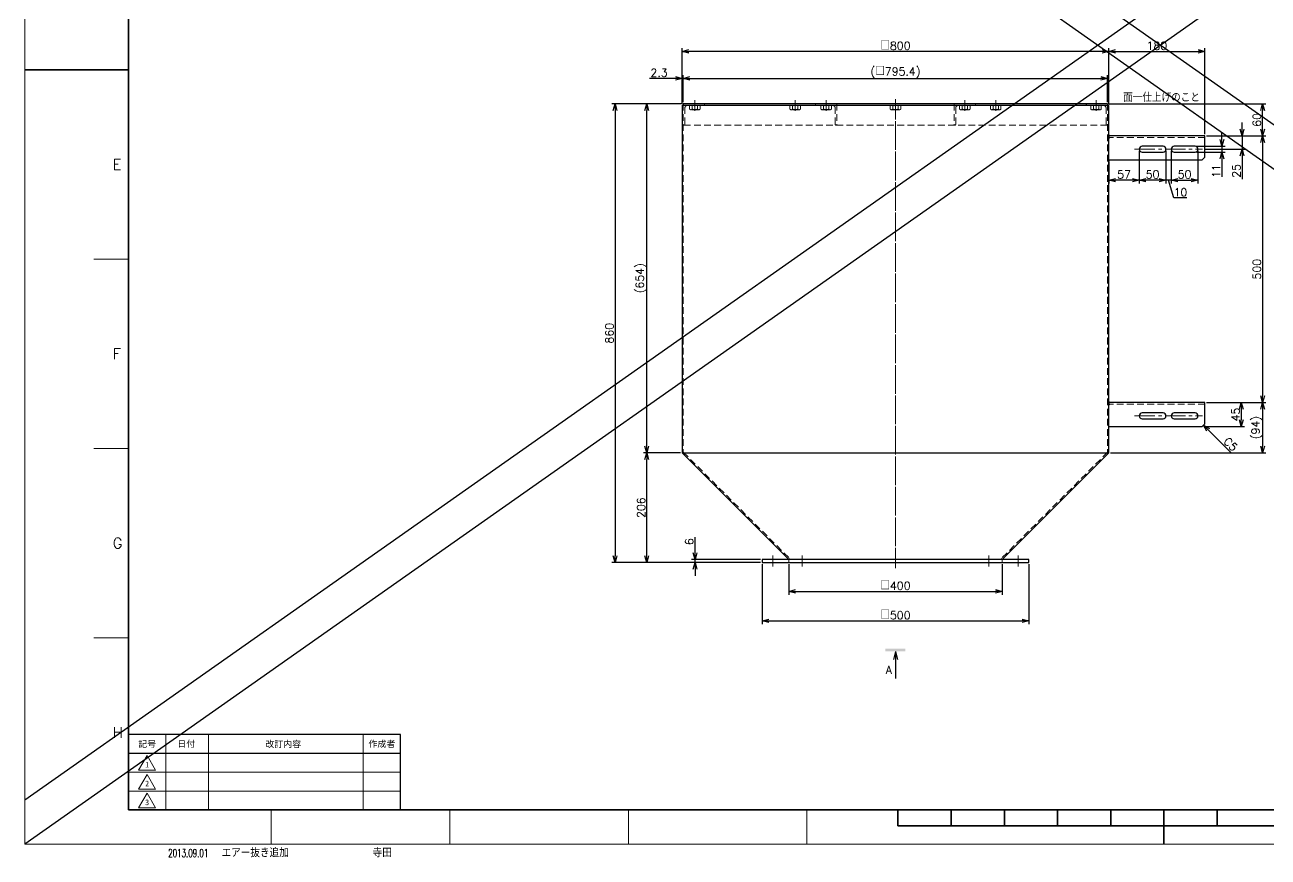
# Model space of a CAD drawing. Header units: millimetres. Extents: x 0 to 13385, y -24 to 3112.
# Drawn here: x 0 to 2331, y -24 to 1536 of the extents above; entities that cross this region are included whole.
import ezdxf
from ezdxf import colors
from ezdxf.entities.mleader import LeaderData, LeaderLine
from ezdxf.enums import TextEntityAlignment as Align
from ezdxf.math import Vec2, Vec3

# ---------------------------------------------------------------- set-up
doc = ezdxf.new("R2010")
doc.units = ezdxf.units.MM
doc.header["$LTSCALE"] = 2
doc.header["$PDMODE"] = 99
doc.header["$PDSIZE"] = 1
doc.linetypes.add('CENTER2', pattern=[28.575, 19.05, -3.175, 3.175, -3.175])
doc.linetypes.add('HIDDEN', pattern=[9.525, 6.35, -3.175])
for name, color, linetype, lineweight in [('04_HIDDEN', 2, 'HIDDEN', 13), ('05_CENTER', 4, 'CENTER2', 13), ('07_TEXT', 3, 'Continuous', 13), ('08_DIM', 3, 'Continuous', 13), ('90_FRAME', 5, 'Continuous', 35)]:
    doc.layers.add(name, color=color, linetype=linetype, lineweight=lineweight)
doc.layers.add('10_DRAFT', color=8, linetype='Continuous', lineweight=0, plot=False)
doc.layers.add('91_BLANK', color=5, linetype='Continuous', lineweight=0, plot=False)
doc.styles.add('KANJI0', font='txt.shx', dxfattribs={"width": 0.9, "height": 30, "bigfont": 'bigfont'})
doc.styles.add('KSS_TXT', font='txt.shx', dxfattribs={"bigfont": 'extfont2.shx'})
doc.styles.add('KSS_TXT_L', font='txt.shx', dxfattribs={"height": 15, "bigfont": 'extfont2.shx'})
doc.styles.add('MS_G', font='MS Gothic.ttf')
doc.styles.get("Standard").update_dxf_attribs({"font": 'txt.shx', "bigfont": 'extfont2.shx'})
doc.styles.add('表題用', font='MS PGothic.ttf')
doc.dimstyles.new('KSS_DIM', dxfattribs={"dimscale": 5, "dimtxt": 3, "dimasz": 2.5, "dimexe": 1.25, "dimexo": 0.625, "dimtad": 1, "dimdsep": 46, "dimtxsty": 'KSS_TXT', "dimblk": 'OPEN30', "dimcen": 0, "dimazin": 2, "dimtfac": 0.75, "dimtmove": 0, "dimatfit": 3, "dimldrblk": 'OPEN30', "dimfxl": 1.25, "dimtolj": 1, "dimarcsym": 0})

# ---------------------------------------------------------------- blocks, each defined once
blk = doc.blocks.new('AM_BALLOON1')
at = {"transparency": 16777216}
blk.add_circle((0, 0), 5, dxfattribs=at)
blk.add_attdef('B_NUMBER', text='', height=3, dxfattribs=at).set_placement((0, 0), align=Align.MIDDLE_CENTER)
blk = doc.blocks.new('_OPEN')
at = {"color": 0, "linetype": 'ByBlock'}
for p, q in [((-1, 0.17), (0, 0)), ((0, 0), (-1, -0.17)), ((0, 0), (-1, 0))]:
    blk.add_line(p, q, dxfattribs=at)
blk = doc.blocks.new('_Open30')
at = {"color": 0, "linetype": 'ByBlock', "lineweight": -2}
for p, q in [((-1, 0.27), (0, 0)), ((0, 0), (-1, -0.27)), ((0, 0), (-1, 0))]:
    blk.add_line(p, q, dxfattribs=at)
blk = doc.blocks.new('*D153')
at = {"layer": '08_DIM', "color": 0, "lineweight": -2, "transparency": 16777216}
for p, q in [((1431.9, 525.2), (1431.9, 467.9)), ((1831.9, 525.2), (1831.9, 467.9)), ((1444.4, 474.2), (1819.4, 474.2))]:
    blk.add_line(p, q, dxfattribs=at)
at = {"layer": 'Defpoints', "color": 0, "transparency": 16777216}
for p in [(1431.9, 528.3), (1831.9, 528.3), (1831.9, 474.2)]:
    blk.add_point(p, dxfattribs=at)
at = {"layer": '08_DIM', "color": 0, "lineweight": -2, "transparency": 16777216, "xscale": 12.5, "yscale": 12.5, "zscale": 12.5, "rotation": 180}
blk.add_blockref('_Open30', (1431.9, 474.2), dxfattribs=at)
at = {"layer": '08_DIM', "color": 0, "lineweight": -2, "transparency": 16777216, "xscale": 12.5, "yscale": 12.5, "zscale": 12.5}
blk.add_blockref('_Open30', (1831.9, 474.2), dxfattribs=at)
at = {"layer": '08_DIM', "color": 0, "transparency": 16777216, "insert": (1631.9, 484.8), "char_height": 15, "attachment_point": 5, "style": 'KSS_TXT'}
blk.add_mtext('\\A1;□400', dxfattribs=at)
blk = doc.blocks.new('*D154')
at = {"layer": '08_DIM', "color": 0, "lineweight": -2, "transparency": 16777216}
for p, q in [((1381.9, 525.2), (1381.9, 412.8)), ((1881.9, 525.2), (1881.9, 412.8)), ((1394.4, 419), (1869.4, 419))]:
    blk.add_line(p, q, dxfattribs=at)
at = {"layer": 'Defpoints', "color": 0, "transparency": 16777216}
for p in [(1381.9, 528.3), (1881.9, 528.3), (1881.9, 419)]:
    blk.add_point(p, dxfattribs=at)
at = {"layer": '08_DIM', "color": 0, "lineweight": -2, "transparency": 16777216, "xscale": 12.5, "yscale": 12.5, "zscale": 12.5, "rotation": 180}
blk.add_blockref('_Open30', (1381.9, 419), dxfattribs=at)
at = {"layer": '08_DIM', "color": 0, "lineweight": -2, "transparency": 16777216, "xscale": 12.5, "yscale": 12.5, "zscale": 12.5}
blk.add_blockref('_Open30', (1881.9, 419), dxfattribs=at)
at = {"layer": '08_DIM', "color": 0, "transparency": 16777216, "insert": (1631.9, 429.6), "char_height": 15, "attachment_point": 5, "style": 'KSS_TXT'}
blk.add_mtext('\\A1;□500', dxfattribs=at)
blk = doc.blocks.new('*D155')
at = {"layer": '08_DIM', "color": 0, "lineweight": -2, "transparency": 16777216}
for p, q in [((1256.2, 546.8), (1256.2, 575.6)), ((1378.8, 534.3), (1249.9, 534.3)), ((1378.8, 528.3), (1249.9, 528.3)), ((1256.2, 528.3), (1256.2, 534.3)), ((1256.2, 515.8), (1256.2, 503.3))]:
    blk.add_line(p, q, dxfattribs=at)
at = {"layer": 'Defpoints', "color": 0, "transparency": 16777216}
for p in [(1256.2, 534.3), (1381.9, 534.3), (1381.9, 528.3)]:
    blk.add_point(p, dxfattribs=at)
at = {"layer": '08_DIM', "color": 0, "lineweight": -2, "transparency": 16777216, "xscale": 12.5, "yscale": 12.5, "zscale": 12.5}
for p, rotation in [((1256.2, 534.3), 270), ((1256.2, 528.3), 90)]:
    blk.add_blockref('_Open30', p, dxfattribs=dict(at, rotation=rotation))
at = {"layer": '08_DIM', "color": 0, "transparency": 16777216, "insert": (1245.5, 567.4), "char_height": 15, "attachment_point": 5, "rotation": 90, "style": 'KSS_TXT'}
blk.add_mtext('\\A1;6', dxfattribs=at)
blk = doc.blocks.new('*D156')
at = {"layer": '08_DIM', "color": 0, "lineweight": -2, "transparency": 16777216}
for p, q in [((1228.8, 734.3), (1159.6, 734.3)), ((1165.8, 540.8), (1165.8, 721.8)), ((1378.8, 528.3), (1159.6, 528.3))]:
    blk.add_line(p, q, dxfattribs=at)
at = {"layer": 'Defpoints', "color": 0, "transparency": 16777216}
for p in [(1165.8, 734.3), (1231.9, 734.3), (1381.9, 528.3)]:
    blk.add_point(p, dxfattribs=at)
at = {"layer": '08_DIM', "color": 0, "lineweight": -2, "transparency": 16777216, "xscale": 12.5, "yscale": 12.5, "zscale": 12.5}
for p, rotation in [((1165.8, 734.3), 90), ((1165.8, 528.3), 270)]:
    blk.add_blockref('_Open30', p, dxfattribs=dict(at, rotation=rotation))
at = {"layer": '08_DIM', "color": 0, "transparency": 16777216, "insert": (1155.2, 631.3), "char_height": 15, "attachment_point": 5, "rotation": 90, "style": 'KSS_TXT'}
blk.add_mtext('\\A1;206', dxfattribs=at)
blk = doc.blocks.new('*D157')
at = {"layer": '08_DIM', "color": 0, "lineweight": -2, "transparency": 16777216}
for p, q in [((1201.1, 1388.3), (1159.6, 1388.3)), ((1165.8, 746.8), (1165.8, 1375.8)), ((1228.8, 734.3), (1159.6, 734.3))]:
    blk.add_line(p, q, dxfattribs=at)
at = {"layer": 'Defpoints', "color": 0, "transparency": 16777216}
for p in [(1165.8, 1388.3), (1204.2, 1388.3), (1231.9, 734.3)]:
    blk.add_point(p, dxfattribs=at)
at = {"layer": '08_DIM', "color": 0, "lineweight": -2, "transparency": 16777216, "xscale": 12.5, "yscale": 12.5, "zscale": 12.5}
for p, rotation in [((1165.8, 1388.3), 90), ((1165.8, 734.3), 270)]:
    blk.add_blockref('_Open30', p, dxfattribs=dict(at, rotation=rotation))
at = {"layer": '08_DIM', "color": 0, "transparency": 16777216, "insert": (1155.2, 1061.3), "char_height": 15, "attachment_point": 5, "rotation": 90, "style": 'KSS_TXT'}
blk.add_mtext('\\A1;(654)', dxfattribs=at)
blk = doc.blocks.new('*D158')
at = {"layer": '08_DIM', "color": 0, "lineweight": -2, "transparency": 16777216}
for p, q in [((1231.1, 1388.3), (1100.1, 1388.3)), ((1106.3, 1375.8), (1106.3, 540.8)), ((1378.8, 528.3), (1100.1, 528.3))]:
    blk.add_line(p, q, dxfattribs=at)
at = {"layer": 'Defpoints', "color": 0, "transparency": 16777216}
for p in [(1234.2, 1388.3), (1106.3, 528.3), (1381.9, 528.3)]:
    blk.add_point(p, dxfattribs=at)
at = {"layer": '08_DIM', "color": 0, "lineweight": -2, "transparency": 16777216, "xscale": 12.5, "yscale": 12.5, "zscale": 12.5}
for p, rotation in [((1106.3, 1388.3), 90), ((1106.3, 528.3), 270)]:
    blk.add_blockref('_Open30', p, dxfattribs=dict(at, rotation=rotation))
at = {"layer": '08_DIM', "color": 0, "transparency": 16777216, "insert": (1095.7, 958.3), "char_height": 15, "attachment_point": 5, "rotation": 90, "style": 'KSS_TXT'}
blk.add_mtext('\\A1;860', dxfattribs=at)
blk = doc.blocks.new('A$C6D2F3CDD_1')
at = {"color": 0}
for p, q in [((0, 0), (0, -40)), ((0, 0), (40, 0)), ((40, -1), (40, 0)), ((3, -38), (3, -7.5)), ((7.5, -3), (38, -3)), ((1, -40), (0, -40))]:
    blk.add_line(p, q, dxfattribs=at)
for centre, radius, start, end in [((7.5, -7.5), 4.5, 90, 180), ((38, -1), 2, 270, 0), ((1, -38), 2, 270, 0)]:
    blk.add_arc(centre, radius, start, end, dxfattribs=at)
blk = doc.blocks.new('M10Nu_1')
at = {"color": 0}
for p, q in [((-9.8, 0), (-9.8, 6.7)), ((-9.8, 0), (9.8, 0)), ((-7.4, 8), (7.4, 8)), ((-4.9, 0), (-4.9, 6.7)), ((4.9, 6.7), (4.9, 0)), ((9.8, 6.7), (9.8, 0))]:
    blk.add_line(p, q, dxfattribs=at)
at = {"color": 0, "linetype": 'CENTER2'}
blk.add_line((0, 8), (0, 0), dxfattribs=at)
at = {"color": 0}
for centre, radius, start, end in [((-7.4, 5.1), 2.94, 33.626, 146.374), ((0, -1.8), 9.8, 60, 120), ((7.4, 5.1), 2.94, 33.626, 146.374)]:
    blk.add_arc(centre, radius, start, end, dxfattribs=at)
at = {"layer": '10_DRAFT', "style": 'KANJI0', "width": 0.82}
blk.add_text('Ｍ１０', height=1.25, dxfattribs=at).set_placement((0.3, 0.1))
blk = doc.blocks.new('*D163')
at = {"layer": '08_DIM', "color": 0, "lineweight": -2, "transparency": 16777216}
for p, q in [((1234.2, 1391.4), (1234.2, 1442.3)), ((1246.7, 1436.1), (2017.1, 1436.1)), ((2029.6, 1391.4), (2029.6, 1442.3))]:
    blk.add_line(p, q, dxfattribs=at)
at = {"layer": 'Defpoints', "color": 0, "transparency": 16777216}
for p in [(2029.6, 1436.1), (1234.2, 1388.3), (2029.6, 1388.3)]:
    blk.add_point(p, dxfattribs=at)
at = {"layer": '08_DIM', "color": 0, "lineweight": -2, "transparency": 16777216, "xscale": 12.5, "yscale": 12.5, "zscale": 12.5, "rotation": 180}
blk.add_blockref('_Open30', (1234.2, 1436.1), dxfattribs=at)
at = {"layer": '08_DIM', "color": 0, "lineweight": -2, "transparency": 16777216, "xscale": 12.5, "yscale": 12.5, "zscale": 12.5}
blk.add_blockref('_Open30', (2029.6, 1436.1), dxfattribs=at)
at = {"layer": '08_DIM', "color": 0, "transparency": 16777216, "insert": (1631.9, 1446.7), "char_height": 15, "attachment_point": 5, "style": 'KSS_TXT'}
blk.add_mtext('\\A1;(□795.4)', dxfattribs=at)
blk = doc.blocks.new('*D164')
at = {"layer": '08_DIM', "color": 0, "lineweight": -2, "transparency": 16777216}
for p, q in [((1219.4, 1436.1), (1170.7, 1436.1)), ((1231.9, 1388.4), (1231.9, 1442.3)), ((1234.2, 1436.1), (1231.9, 1436.1)), ((1234.2, 1391.4), (1234.2, 1442.3)), ((1246.7, 1436.1), (1259.2, 1436.1))]:
    blk.add_line(p, q, dxfattribs=at)
at = {"layer": 'Defpoints', "color": 0, "transparency": 16777216}
for p in [(1231.9, 1436.1), (1231.9, 1385.3), (1234.2, 1388.3)]:
    blk.add_point(p, dxfattribs=at)
at = {"layer": '08_DIM', "color": 0, "lineweight": -2, "transparency": 16777216, "xscale": 12.5, "yscale": 12.5, "zscale": 12.5}
blk.add_blockref('_Open30', (1231.9, 1436.1), dxfattribs=at)
at = {"layer": '08_DIM', "color": 0, "lineweight": -2, "transparency": 16777216, "xscale": 12.5, "yscale": 12.5, "zscale": 12.5, "rotation": 180}
blk.add_blockref('_Open30', (1234.2, 1436.1), dxfattribs=at)
at = {"layer": '08_DIM', "color": 0, "transparency": 16777216, "insert": (1188.8, 1446.7), "char_height": 15, "attachment_point": 5, "style": 'KSS_TXT'}
blk.add_mtext('\\A1;2.3', dxfattribs=at)
blk = doc.blocks.new('*D165')
at = {"layer": '08_DIM', "color": 0, "lineweight": -2, "transparency": 16777216}
for p, q in [((1231.9, 1388.4), (1231.9, 1492.9)), ((2031.9, 1388.4), (2031.9, 1492.9)), ((2019.4, 1486.6), (1244.4, 1486.6))]:
    blk.add_line(p, q, dxfattribs=at)
at = {"layer": 'Defpoints', "color": 0, "transparency": 16777216}
for p in [(1231.9, 1486.6), (1231.9, 1385.3), (2031.9, 1385.3)]:
    blk.add_point(p, dxfattribs=at)
at = {"layer": '08_DIM', "color": 0, "lineweight": -2, "transparency": 16777216, "xscale": 12.5, "yscale": 12.5, "zscale": 12.5, "rotation": 180}
blk.add_blockref('_Open30', (1231.9, 1486.6), dxfattribs=at)
at = {"layer": '08_DIM', "color": 0, "lineweight": -2, "transparency": 16777216, "xscale": 12.5, "yscale": 12.5, "zscale": 12.5}
blk.add_blockref('_Open30', (2031.9, 1486.6), dxfattribs=at)
at = {"layer": '08_DIM', "color": 0, "transparency": 16777216, "insert": (1631.9, 1497.2), "char_height": 15, "attachment_point": 5, "style": 'KSS_TXT'}
blk.add_mtext('\\A1;□800', dxfattribs=at)
blk = doc.blocks.new('*D166')
at = {"layer": '08_DIM', "color": 0, "lineweight": -2, "transparency": 16777216}
for p, q in [((2031.9, 1388.4), (2031.9, 1492.9)), ((2211.9, 1331.4), (2211.9, 1492.9)), ((2044.4, 1486.6), (2199.4, 1486.6))]:
    blk.add_line(p, q, dxfattribs=at)
at = {"layer": 'Defpoints', "color": 0, "transparency": 16777216}
for p in [(2211.9, 1486.6), (2031.9, 1385.3), (2211.9, 1328.3)]:
    blk.add_point(p, dxfattribs=at)
at = {"layer": '08_DIM', "color": 0, "lineweight": -2, "transparency": 16777216, "xscale": 12.5, "yscale": 12.5, "zscale": 12.5, "rotation": 180}
blk.add_blockref('_Open30', (2031.9, 1486.6), dxfattribs=at)
at = {"layer": '08_DIM', "color": 0, "lineweight": -2, "transparency": 16777216, "xscale": 12.5, "yscale": 12.5, "zscale": 12.5}
blk.add_blockref('_Open30', (2211.9, 1486.6), dxfattribs=at)
at = {"layer": '08_DIM', "color": 0, "transparency": 16777216, "insert": (2121.9, 1497.2), "char_height": 15, "attachment_point": 5, "style": 'KSS_TXT'}
blk.add_mtext('\\A1;180', dxfattribs=at)
blk = doc.blocks.new('*D167')
at = {"layer": '08_DIM', "color": 0, "lineweight": -2, "transparency": 16777216}
for p, q in [((2281.6, 1340.8), (2281.6, 1353.3)), ((2215.1, 1328.3), (2287.9, 1328.3)), ((2281.6, 1328.3), (2281.6, 1303.3)), ((2210.7, 1303.3), (2287.9, 1303.3)), ((2281.6, 1290.8), (2281.6, 1247.1))]:
    blk.add_line(p, q, dxfattribs=at)
at = {"layer": 'Defpoints', "color": 0, "transparency": 16777216}
for p in [(2211.9, 1328.3), (2207.6, 1303.3), (2281.6, 1303.3)]:
    blk.add_point(p, dxfattribs=at)
at = {"layer": '08_DIM', "color": 0, "lineweight": -2, "transparency": 16777216, "xscale": 12.5, "yscale": 12.5, "zscale": 12.5}
for p, rotation in [((2281.6, 1328.3), 270), ((2281.6, 1303.3), 90)]:
    blk.add_blockref('_Open30', p, dxfattribs=dict(at, rotation=rotation))
at = {"layer": '08_DIM', "color": 0, "transparency": 16777216, "insert": (2271, 1262.7), "char_height": 15, "attachment_point": 5, "rotation": 90, "style": 'KSS_TXT'}
blk.add_mtext('\\A1;25', dxfattribs=at)
blk = doc.blocks.new('*D168')
at = {"layer": '08_DIM', "color": 0, "lineweight": -2, "transparency": 16777216}
for p, q in [((2244, 1321.3), (2244, 1333.8)), ((2196.6, 1308.8), (2250.2, 1308.8)), ((2244, 1308.8), (2244, 1297.8)), ((2196.6, 1297.8), (2250.2, 1297.8)), ((2244, 1285.3), (2244, 1251.6))]:
    blk.add_line(p, q, dxfattribs=at)
at = {"layer": 'Defpoints', "color": 0, "transparency": 16777216}
for p in [(2193.4, 1308.8), (2193.4, 1297.8), (2244, 1297.8)]:
    blk.add_point(p, dxfattribs=at)
at = {"layer": '08_DIM', "color": 0, "lineweight": -2, "transparency": 16777216, "xscale": 12.5, "yscale": 12.5, "zscale": 12.5}
for p, rotation in [((2244, 1308.8), 270), ((2244, 1297.8), 90)]:
    blk.add_blockref('_Open30', p, dxfattribs=dict(at, rotation=rotation))
at = {"layer": '08_DIM', "color": 0, "transparency": 16777216, "insert": (2233.4, 1262.2), "char_height": 15, "attachment_point": 5, "rotation": 90, "style": 'KSS_TXT'}
blk.add_mtext('\\A1;11', dxfattribs=at)
blk = doc.blocks.new('seca05')
for q in [(-0.8, -3.5), (0.8, -3.5), (0, -10.64)]:
    blk.add_line((0, -0.5), q)
blk.add_solid([(-3.76, 0.5), (3.76, 0.5), (-3.76, -0.5), (3.76, -0.5)])
blk.add_attdef('A', text='', height=3).set_placement((-2.5, -7.37), align=Align.MIDDLE)
blk = doc.blocks.new('*D170')
at = {"layer": '08_DIM', "color": 0, "lineweight": -2, "transparency": 16777216}
for p, q in [((2032.8, 1388.3), (2326.4, 1388.3)), ((2320.1, 1340.8), (2320.1, 1375.8)), ((2215.1, 1328.3), (2326.4, 1328.3))]:
    blk.add_line(p, q, dxfattribs=at)
at = {"layer": 'Defpoints', "color": 0, "transparency": 16777216}
for p in [(2029.6, 1388.3), (2320.1, 1388.3), (2211.9, 1328.3)]:
    blk.add_point(p, dxfattribs=at)
at = {"layer": '08_DIM', "color": 0, "lineweight": -2, "transparency": 16777216, "xscale": 12.5, "yscale": 12.5, "zscale": 12.5}
for p, rotation in [((2320.1, 1388.3), 90), ((2320.1, 1328.3), 270)]:
    blk.add_blockref('_Open30', p, dxfattribs=dict(at, rotation=rotation))
at = {"layer": '08_DIM', "color": 0, "transparency": 16777216, "insert": (2309.5, 1358.3), "char_height": 15, "attachment_point": 5, "rotation": 90, "style": 'KSS_TXT'}
blk.add_mtext('\\A1;60', dxfattribs=at)
blk = doc.blocks.new('*D171')
at = {"layer": '08_DIM', "color": 0, "lineweight": -2, "transparency": 16777216}
for p, q in [((2215.1, 1328.3), (2326.4, 1328.3)), ((2320.1, 1315.8), (2320.1, 840.8)), ((2215.1, 828.3), (2326.4, 828.3))]:
    blk.add_line(p, q, dxfattribs=at)
at = {"layer": 'Defpoints', "color": 0, "transparency": 16777216}
for p in [(2211.9, 1328.3), (2211.9, 828.3), (2320.1, 828.3)]:
    blk.add_point(p, dxfattribs=at)
at = {"layer": '08_DIM', "color": 0, "lineweight": -2, "transparency": 16777216, "xscale": 12.5, "yscale": 12.5, "zscale": 12.5}
for p, rotation in [((2320.1, 1328.3), 90), ((2320.1, 828.3), 270)]:
    blk.add_blockref('_Open30', p, dxfattribs=dict(at, rotation=rotation))
at = {"layer": '08_DIM', "color": 0, "transparency": 16777216, "insert": (2309.5, 1078.3), "char_height": 15, "attachment_point": 5, "rotation": 90, "style": 'KSS_TXT'}
blk.add_mtext('\\A1;500', dxfattribs=at)
blk = doc.blocks.new('*D172')
at = {"layer": '08_DIM', "color": 0, "lineweight": -2, "transparency": 16777216}
for p, q in [((2215.1, 828.3), (2286.5, 828.3)), ((2280.2, 815.8), (2280.2, 795.8)), ((2210.1, 783.3), (2286.5, 783.3))]:
    blk.add_line(p, q, dxfattribs=at)
at = {"layer": 'Defpoints', "color": 0, "transparency": 16777216}
for p in [(2211.9, 828.3), (2206.9, 783.3), (2280.2, 783.3)]:
    blk.add_point(p, dxfattribs=at)
at = {"layer": '08_DIM', "color": 0, "lineweight": -2, "transparency": 16777216, "xscale": 12.5, "yscale": 12.5, "zscale": 12.5}
for p, rotation in [((2280.2, 828.3), 90), ((2280.2, 783.3), 270)]:
    blk.add_blockref('_Open30', p, dxfattribs=dict(at, rotation=rotation))
at = {"layer": '08_DIM', "color": 0, "transparency": 16777216, "insert": (2269.6, 805.8), "char_height": 15, "attachment_point": 5, "rotation": 90, "style": 'KSS_TXT'}
blk.add_mtext('\\A1;45', dxfattribs=at)
blk = doc.blocks.new('*D173')
at = {"layer": '08_DIM', "color": 0, "lineweight": -2, "transparency": 16777216}
for p, q in [((2215.1, 828.3), (2326.4, 828.3)), ((2320.1, 815.8), (2320.1, 746.8)), ((2035.1, 734.3), (2326.4, 734.3))]:
    blk.add_line(p, q, dxfattribs=at)
at = {"layer": 'Defpoints', "color": 0, "transparency": 16777216}
for p in [(2211.9, 828.3), (2031.9, 734.3), (2320.1, 734.3)]:
    blk.add_point(p, dxfattribs=at)
at = {"layer": '08_DIM', "color": 0, "lineweight": -2, "transparency": 16777216, "xscale": 12.5, "yscale": 12.5, "zscale": 12.5}
for p, rotation in [((2320.1, 828.3), 90), ((2320.1, 734.3), 270)]:
    blk.add_blockref('_Open30', p, dxfattribs=dict(at, rotation=rotation))
at = {"layer": '08_DIM', "color": 0, "transparency": 16777216, "insert": (2309.5, 781.3), "char_height": 15, "attachment_point": 5, "rotation": 90, "style": 'KSS_TXT'}
blk.add_mtext('\\A1;(94)', dxfattribs=at)
blk = doc.blocks.new('*D174')
at = {"layer": '08_DIM', "color": 0, "lineweight": -2, "transparency": 16777216}
for p, q in [((2138.9, 1300.2), (2138.9, 1239.1)), ((2148.9, 1300.2), (2148.9, 1239.1)), ((2126.4, 1245.3), (2113.9, 1245.3)), ((2148.9, 1245.3), (2138.9, 1245.3)), ((2154, 1211.9), (2143.9, 1245.3)), ((2161.4, 1245.3), (2173.9, 1245.3)), ((2178.4, 1211.9), (2154, 1211.9))]:
    blk.add_line(p, q, dxfattribs=at)
at = {"layer": 'Defpoints', "color": 0, "transparency": 16777216}
for p in [(2138.9, 1303.3), (2148.9, 1303.3), (2138.9, 1245.3)]:
    blk.add_point(p, dxfattribs=at)
at = {"layer": '08_DIM', "color": 0, "lineweight": -2, "transparency": 16777216, "xscale": 12.5, "yscale": 12.5, "zscale": 12.5}
blk.add_blockref('_Open30', (2138.9, 1245.3), dxfattribs=at)
at = {"layer": '08_DIM', "color": 0, "lineweight": -2, "transparency": 16777216, "xscale": 12.5, "yscale": 12.5, "zscale": 12.5, "rotation": 180}
blk.add_blockref('_Open30', (2148.9, 1245.3), dxfattribs=at)
at = {"layer": '08_DIM', "color": 0, "transparency": 16777216, "insert": (2166.2, 1222.5), "char_height": 15, "attachment_point": 5, "style": 'KSS_TXT'}
blk.add_mtext('\\A1;10', dxfattribs=at)
blk = doc.blocks.new('*D175')
at = {"layer": '08_DIM', "color": 0, "lineweight": -2, "transparency": 16777216}
for p, q in [((2148.9, 1300.2), (2148.9, 1239.1)), ((2198.9, 1300.2), (2198.9, 1239.1)), ((2161.4, 1245.3), (2186.4, 1245.3))]:
    blk.add_line(p, q, dxfattribs=at)
at = {"layer": 'Defpoints', "color": 0, "transparency": 16777216}
for p in [(2148.9, 1303.3), (2198.9, 1303.3), (2198.9, 1245.3)]:
    blk.add_point(p, dxfattribs=at)
at = {"layer": '08_DIM', "color": 0, "lineweight": -2, "transparency": 16777216, "xscale": 12.5, "yscale": 12.5, "zscale": 12.5, "rotation": 180}
blk.add_blockref('_Open30', (2148.9, 1245.3), dxfattribs=at)
at = {"layer": '08_DIM', "color": 0, "lineweight": -2, "transparency": 16777216, "xscale": 12.5, "yscale": 12.5, "zscale": 12.5}
blk.add_blockref('_Open30', (2198.9, 1245.3), dxfattribs=at)
at = {"layer": '08_DIM', "color": 0, "transparency": 16777216, "insert": (2173.9, 1256), "char_height": 15, "attachment_point": 5, "style": 'KSS_TXT'}
blk.add_mtext('\\A1;50', dxfattribs=at)
blk = doc.blocks.new('*D176')
at = {"layer": '08_DIM', "color": 0, "lineweight": -2, "transparency": 16777216}
for p, q in [((2088.9, 1300.2), (2088.9, 1239.1)), ((2138.9, 1300.2), (2138.9, 1239.1)), ((2126.4, 1245.3), (2101.4, 1245.3))]:
    blk.add_line(p, q, dxfattribs=at)
at = {"layer": 'Defpoints', "color": 0, "transparency": 16777216}
for p in [(2088.9, 1303.3), (2138.9, 1303.3), (2088.9, 1245.3)]:
    blk.add_point(p, dxfattribs=at)
at = {"layer": '08_DIM', "color": 0, "lineweight": -2, "transparency": 16777216, "xscale": 12.5, "yscale": 12.5, "zscale": 12.5, "rotation": 180}
blk.add_blockref('_Open30', (2088.9, 1245.3), dxfattribs=at)
at = {"layer": '08_DIM', "color": 0, "lineweight": -2, "transparency": 16777216, "xscale": 12.5, "yscale": 12.5, "zscale": 12.5}
blk.add_blockref('_Open30', (2138.9, 1245.3), dxfattribs=at)
at = {"layer": '08_DIM', "color": 0, "transparency": 16777216, "insert": (2113.9, 1256), "char_height": 15, "attachment_point": 5, "style": 'KSS_TXT'}
blk.add_mtext('\\A1;50', dxfattribs=at)
blk = doc.blocks.new('*D177')
at = {"layer": '08_DIM', "color": 0, "lineweight": -2, "transparency": 16777216}
for p, q in [((2088.9, 1300.2), (2088.9, 1239.1)), ((2031.9, 1280.2), (2031.9, 1239.1)), ((2076.4, 1245.3), (2044.4, 1245.3))]:
    blk.add_line(p, q, dxfattribs=at)
at = {"layer": 'Defpoints', "color": 0, "transparency": 16777216}
for p in [(2031.9, 1283.3), (2088.9, 1303.3), (2031.9, 1245.3)]:
    blk.add_point(p, dxfattribs=at)
at = {"layer": '08_DIM', "color": 0, "lineweight": -2, "transparency": 16777216, "xscale": 12.5, "yscale": 12.5, "zscale": 12.5, "rotation": 180}
blk.add_blockref('_Open30', (2031.9, 1245.3), dxfattribs=at)
at = {"layer": '08_DIM', "color": 0, "lineweight": -2, "transparency": 16777216, "xscale": 12.5, "yscale": 12.5, "zscale": 12.5}
blk.add_blockref('_Open30', (2088.9, 1245.3), dxfattribs=at)
at = {"layer": '08_DIM', "color": 0, "transparency": 16777216, "insert": (2060.4, 1256), "char_height": 15, "attachment_point": 5, "style": 'KSS_TXT'}
blk.add_mtext('\\A1;57', dxfattribs=at)

msp = doc.modelspace()

# ---------------------------------------------------------------- linework, layer by layer
for p, q in [((4141.004, 2914.599), (0, 0)), ((4023.569, 2914.599), (0, 82.656)), ((0, 2914.599), (4141.004, 0)), ((117.435, 2914.599), (4141.004, 82.656))]:
    msp.add_line(p, q)
at = {"color": 0}
for p, q in [((1231.944, 1385.302), (1231.944, 734.302)), ((2031.944, 1385.302), (1231.944, 1385.302)), ((2029.644, 1388.302), (1234.244, 1388.302)), ((2031.944, 734.302), (2031.944, 1385.302)), ((2211.944, 1328.302), (2031.944, 1328.302)), ((2133.444, 1308.802), (2094.444, 1308.802)), ((2193.444, 1308.802), (2154.444, 1308.802)), ((2211.944, 1288.302), (2211.944, 1328.302)), ((2031.944, 1283.302), (2206.944, 1283.302)), ((2094.444, 1297.802), (2133.444, 1297.802)), ((2154.444, 1297.802), (2193.444, 1297.802)), ((2206.944, 1283.302), (2211.944, 1288.302)), ((2211.944, 828.302), (2031.944, 828.302)), ((2211.944, 788.302), (2211.944, 828.302)), ((2133.444, 808.802), (2094.444, 808.802)), ((2094.444, 797.802), (2133.444, 797.802)), ((2193.444, 808.802), (2154.444, 808.802)), ((2154.444, 797.802), (2193.444, 797.802)), ((2031.944, 783.302), (2206.944, 783.302)), ((2206.944, 783.302), (2211.944, 788.302)), ((1231.944, 734.302), (2031.944, 734.302)), ((1231.944, 734.302), (1431.944, 534.302)), ((2031.944, 734.302), (1831.944, 534.302))]:
    msp.add_line(p, q, dxfattribs=at)
at = {"color": 3}
for points in [[(1234.244, 1385.302), (1232.244, 1385.302), (1234.244, 1387.302), (1234.244, 1387.302)], [(2029.644, 1385.302), (2031.644, 1385.302), (2029.644, 1387.302), (2029.644, 1387.302)], [(2031.944, 1328.302), (2033.944, 1328.302), (2031.944, 1330.302), (2031.944, 1330.302)], [(2031.944, 1325.302), (2033.944, 1325.302), (2031.944, 1323.302), (2031.944, 1323.302)], [(2031.944, 1283.302), (2033.944, 1283.302), (2031.944, 1281.302), (2031.944, 1281.302)], [(2031.944, 828.302), (2033.944, 828.302), (2031.944, 830.302), (2031.944, 830.302)], [(2031.944, 825.302), (2033.944, 825.302), (2031.944, 823.302), (2031.944, 823.302)]]:
    msp.add_lwpolyline(points, close=True, dxfattribs=at)
at = {"color": 0}
msp.add_lwpolyline([(1381.944, 528.302), (1881.944, 528.302), (1881.944, 534.302), (1381.944, 534.302)], close=True, dxfattribs=at)
msp.add_lwpolyline([(1381.944, 528.302), (1881.944, 528.302), (1881.944, 534.302), (1381.944, 534.302)], close=True, dxfattribs=at)
for centre, start, end in [((2094.444, 1303.302), 90, 270), ((2133.444, 1303.302), 270, 90), ((2154.444, 1303.302), 90, 270), ((2193.444, 1303.302), 270, 90), ((2094.444, 803.302), 90, 270), ((2133.444, 803.302), 270, 90), ((2154.444, 803.302), 90, 270), ((2193.444, 803.302), 270, 90)]:
    msp.add_arc(centre, 5.5, start, end, dxfattribs=at)
at = {"layer": '04_HIDDEN'}
for p, q in [((1234.244, 1388.302), (1234.244, 735.255)), ((2029.644, 1388.302), (2029.644, 735.255)), ((1235.244, 1348.302), (2028.644, 1348.302)), ((2211.944, 1325.302), (2031.944, 1325.302)), ((2211.944, 825.302), (2031.944, 825.302)), ((1234.244, 735.255), (1433.57, 535.929)), ((2029.644, 735.255), (1830.318, 535.929)), ((1431.944, 534.302), (1433.57, 535.929)), ((1431.944, 534.302), (1431.944, 528.302)), ((1431.944, 528.302), (1431.944, 534.302)), ((1831.944, 534.302), (1830.318, 535.929)), ((1831.944, 534.302), (1831.944, 528.302)), ((1831.944, 528.302), (1831.944, 534.302))]:
    msp.add_line(p, q, dxfattribs=at)
at = {"layer": '05_CENTER'}
for p, q in [((1255.944, 1375.035), (1255.944, 1395.569)), ((1443.944, 1375.035), (1443.944, 1395.569)), ((1501.944, 1375.035), (1501.944, 1395.569)), ((1761.944, 1375.035), (1761.944, 1395.569)), ((1819.944, 1375.035), (1819.944, 1395.569)), ((2007.944, 1375.035), (2007.944, 1395.569)), ((2080.294, 1303.302), (2207.594, 1303.302)), ((2080.294, 803.302), (2207.594, 803.302)), ((1401.944, 541.77), (1401.944, 520.649)), ((1456.944, 541.77), (1456.944, 520.649)), ((1806.944, 541.77), (1806.944, 520.649)), ((1861.944, 541.77), (1861.944, 520.649))]:
    msp.add_line(p, q, dxfattribs=at)
msp.add_lwpolyline([(1631.944, 1397.349), (1631.944, 517.695)], close=True, dxfattribs=at)
at = {"layer": '90_FRAME'}
for p, q in [((0, 1452.155), (194.23, 1452.155)), ((1636.676, 34.608), (1636.676, 64.52)), ((1736.384, 34.608), (1736.384, 64.52)), ((1836.091, 34.608), (1836.091, 64.52)), ((1935.798, 34.608), (1935.798, 64.52)), ((2035.505, 34.608), (2035.505, 64.52)), ((2135.212, 0), (2135.212, 64.52)), ((2234.919, 34.608), (2234.919, 64.52)), ((1636.676, 34.608), (2633.748, 34.608))]:
    msp.add_line(p, q, dxfattribs=at)
at = {"layer": '90_FRAME', "color": 4, "lineweight": 13}
for p, q in [((194.23, 1097.169), (129.42, 1097.169)), ((194.23, 742.182), (129.42, 742.182)), ((194.23, 387.196), (129.42, 387.196)), ((461.877, 0), (461.877, 64.52)), ((796.544, 0), (796.544, 64.52)), ((1131.211, 0), (1131.211, 64.52)), ((1465.878, 0), (1465.878, 64.52))]:
    msp.add_line(p, q, dxfattribs=at)
at = {"layer": '90_FRAME', "color": 0, "lineweight": 13}
for p, q in [((264.23, 64.52), (264.23, 205.948)), ((344.23, 64.52), (344.23, 205.948)), ((634.23, 64.52), (634.23, 205.948)), ((194.23, 135.234), (704.23, 135.234)), ((194.23, 99.877), (704.23, 99.877))]:
    msp.add_line(p, q, dxfattribs=at)
at = {"layer": '90_FRAME', "color": 0, "lineweight": 25}
msp.add_line((194.23, 170.591), (704.23, 170.591), dxfattribs=at)
at = {"layer": '90_FRAME'}
msp.add_lwpolyline([(194.23, 64.52), (4076.195, 64.52), (4076.195, 2839.789), (194.23, 2839.789)], close=True, dxfattribs=at)
at = {"layer": '90_FRAME', "color": 0, "lineweight": 25}
msp.add_lwpolyline([(194.23, 64.52), (704.23, 64.52), (704.23, 205.948), (194.23, 205.948)], close=True, dxfattribs=at)
at = {"layer": '90_FRAME', "color": 0, "lineweight": 13}
for points in [[(213.319, 138.989), (229.23, 166.548), (245.14, 138.989), (213.319, 138.989)], [(213.319, 103.632), (229.23, 131.19), (245.14, 103.632), (213.319, 103.632)], [(213.319, 68.275), (229.23, 95.833), (245.14, 68.275), (213.319, 68.275)]]:
    msp.add_lwpolyline(points, dxfattribs=at)
at = {"layer": '91_BLANK'}
msp.add_lwpolyline([(0, 0), (4141.004, 0), (4141.004, 2914.599), (0, 2914.599)], close=True, dxfattribs=at)

# ---------------------------------------------------------------- block references
at = {"xscale": 5, "yscale": 5, "zscale": 5}
msp.add_blockref('seca05', (1631.944, 364.023), dxfattribs=at).add_auto_attribs({'A': 'A'})
at = {"layer": '04_HIDDEN'}
for p in [(1234.244, 1388.302), (1741.944, 1388.302)]:
    msp.add_blockref('A$C6D2F3CDD_1', p, dxfattribs=at)
at = {"layer": '04_HIDDEN', "rotation": 180}
for p in [(1255.944, 1385.302), (1443.944, 1385.302), (1631.944, 1385.302), (1819.944, 1385.302), (2007.944, 1385.302)]:
    msp.add_blockref('M10Nu_1', p, dxfattribs=at)
at = {"layer": '04_HIDDEN', "xscale": -1}
for p in [(1521.944, 1388.302), (2029.644, 1388.302)]:
    msp.add_blockref('A$C6D2F3CDD_1', p, dxfattribs=at)
at = {"layer": '04_HIDDEN', "color": 9, "rotation": 180}
for p in [(1501.944, 1385.302), (1761.944, 1385.302)]:
    msp.add_blockref('M10Nu_1', p, dxfattribs=at)

# ---------------------------------------------------------------- texts
at = {"layer": '07_TEXT', "style": 'KSS_TXT'}
msp.add_text('面一仕上げのこと', height=15, dxfattribs=at).set_placement((2058.627, 1392.179))
at = {"layer": '08_DIM', "insert": (2245.51, 754.156), "char_height": 15, "attachment_point": 7, "rotation": 315, "style": 'KSS_TXT_L'}
msp.add_mtext('C5', dxfattribs=at)
at = {"layer": '90_FRAME', "color": 0, "lineweight": 13, "style": 'KSS_TXT'}
for s, p in [('E', (164.787, 1274.662)), ('F', (164.787, 919.675)), ('G', (164.787, 564.689)), ('H', (164.787, 209.703))]:
    msp.add_text(s, height=20, dxfattribs=at).set_placement(p, align=Align.MIDDLE_LEFT)
at = {"layer": '90_FRAME', "color": 0, "style": '表題用'}
for s, p in [('記号', (229.23, 188.27)), ('日付', (302.512, 188.27)), ('作成者', (669.23, 188.27))]:
    msp.add_text(s, height=12, dxfattribs=at).set_placement(p, align=Align.MIDDLE_CENTER)
msp.add_text('改訂内容', height=12, dxfattribs=at).set_placement((484.23, 188.27), align=Align.MIDDLE)
at = {"layer": '90_FRAME', "color": 0, "lineweight": 13, "style": 'MS_G'}
for s, p in [('1', (229.23, 149.377)), ('2', (229.23, 114.02)), ('3', (229.23, 78.663))]:
    msp.add_text(s, height=10.607, dxfattribs=at).set_placement(p, align=Align.MIDDLE)
at = {"layer": '90_FRAME', "color": 3, "lineweight": 13, "width": 0.65}
msp.add_text('2013.09.01', height=15, dxfattribs=at).set_placement((268.71, -23.999))
at = {"layer": '90_FRAME', "color": 3, "lineweight": 13}
for s, p in [('エアー抜き追加', (368.668, -23.999)), ('寺田', (651.851, -23.999))]:
    msp.add_text(s, height=15, dxfattribs=at).set_placement(p)

# ---------------------------------------------------------------- dimensions: what is measured, and where the dimension line sits
at = {"layer": '08_DIM'}
for base, p1, p2, text, picture, middle in [((1231.944, 1486.612), (2031.944, 1385.302), (1231.944, 1385.302), '□<>', '*D165', (1631.944, 1497.237)), ((2029.644, 1436.059), (1234.244, 1388.302), (2029.644, 1388.302), '(□<>)', '*D163', (1631.944, 1446.694)), ((1881.944, 419.008), (1381.944, 528.302), (1881.944, 528.302), '□<>', '*D154', (1631.944, 429.643)), ((1831.944, 474.178), (1431.944, 528.302), (1831.944, 528.302), '□<>', '*D153', (1631.944, 484.803))]:
    dim = msp.add_linear_dim(base=base, p1=p1, p2=p2, text=text, dimstyle='KSS_DIM', dxfattribs=at)
    dim.commit()
    dim.dimension.update_dxf_attribs({"geometry": picture, "text_midpoint": middle})
for base, p1, p2, picture, middle in [((2211.944, 1486.612), (2031.944, 1385.302), (2211.944, 1328.302), '*D166', (2121.944, 1497.237)), ((2031.944, 1245.334), (2088.944, 1303.302), (2031.944, 1283.302), '*D177', (2060.444, 1255.97)), ((2088.944, 1245.334), (2138.944, 1303.302), (2088.944, 1303.302), '*D176', (2113.944, 1255.97)), ((2198.944, 1245.334), (2148.944, 1303.302), (2198.944, 1303.302), '*D175', (2173.944, 1255.97))]:
    dim = msp.add_linear_dim(base=base, p1=p1, p2=p2, dimstyle='KSS_DIM', dxfattribs=at)
    dim.commit()
    dim.dimension.update_dxf_attribs({"geometry": picture, "text_midpoint": middle})
for base, p1, p2, angle, picture, middle in [((1231.944, 1436.059), (1234.244, 1388.302), (1231.944, 1385.302), 180, '*D164', (1188.819, 1446.684)), ((1106.311, 528.302), (1234.244, 1388.302), (1381.944, 528.302), 90, '*D158', (1095.686, 958.302)), ((2320.131, 1388.302), (2211.944, 1328.302), (2029.644, 1388.302), 90, '*D170', (2309.506, 1358.302)), ((2281.606, 1303.302), (2211.944, 1328.302), (2207.594, 1303.302), 90, '*D167', (2270.971, 1262.677)), ((2243.979, 1297.802), (2193.444, 1308.802), (2193.444, 1297.802), 90, '*D168', (2233.354, 1262.177)), ((2320.131, 828.302), (2211.944, 1328.302), (2211.944, 828.302), 90, '*D171', (2309.495, 1078.302)), ((2280.214, 783.302), (2211.944, 828.302), (2206.944, 783.302), 90, '*D172', (2269.579, 805.802)), ((1165.812, 734.302), (1381.944, 528.302), (1231.944, 734.302), 90, '*D156', (1155.187, 631.302)), ((1256.17, 534.302), (1381.944, 528.302), (1381.944, 534.302), 90, '*D155', (1245.545, 567.427))]:
    dim = msp.add_linear_dim(base=base, p1=p1, p2=p2, angle=angle, dimstyle='KSS_DIM', dxfattribs=at)
    dim.commit()
    dim.dimension.update_dxf_attribs({"geometry": picture, "text_midpoint": middle})
for base, p1, p2, picture, middle in [((1165.812, 1388.302), (1231.944, 734.302), (1204.244, 1388.302), '*D157', (1155.177, 1061.302)), ((2320.131, 734.302), (2211.944, 828.302), (2031.944, 734.302), '*D173', (2309.506, 781.302))]:
    dim = msp.add_linear_dim(base=base, p1=p1, p2=p2, angle=90, text='(<>)', dimstyle='KSS_DIM', dxfattribs=at)
    dim.commit()
    dim.dimension.update_dxf_attribs({"geometry": picture, "text_midpoint": middle})
dim = msp.add_linear_dim(base=(2138.944, 1245.334), p1=(2148.944, 1303.302), p2=(2138.944, 1303.302), dimstyle='KSS_DIM', override={"dimtmove": 1}, dxfattribs=at)
dim.commit()
dim.dimension.update_dxf_attribs({"geometry": '*D174', "text_midpoint": (2157.1, 1222.522)})

# ---------------------------------------------------------------- leaders
at = {"layer": '08_DIM', "annotation_type": 0, "has_hookline": 1, "hookline_direction": 0, "text_width": 25, "horizontal_direction": (0.707107, -0.707107, 0)}
msp.add_leader([(2209.444, 785.802), (2241.091, 754.156)], dimstyle='KSS_DIM', dxfattribs=at)
at = {"layer": '08_DIM'}
ml = msp.add_multileader_block('Standard', dxfattribs=at)
ml.set_content('AM_BALLOON1', color=256, scale=6.25)
ml.set_attribute('B_NUMBER', '10', width=0)
ml.set_leader_properties(color=256, linetype='ByLayer', lineweight=-1)
ml.set_arrow_properties(name='OPEN')
ml.build(insert=Vec2(0, 0))
ml.multileader.update_dxf_attribs({"leader_type": 0, "has_dogleg": 0, "text_right_attachment_type": 6, "dogleg_length": 0, "arrow_head_size": 12.5, "scale": 2.5, "block_connection_type": 1})
ctx = ml.context
ctx.base_point, ctx.scale, ctx.char_height, ctx.arrow_head_size, ctx.landing_gap_size, ctx.plane_origin = Vec3(5098.678, 2641.054), 2.5, 25, 12.5, 12.5, Vec3(5098.678, 2641.054)
ctx.right_attachment, ctx.attachment_type = 6, 1
notes = []
notes.append((ctx, [(0, (0, 0, 0), (0, 0), (1, 0), 1, [])]))
ctx.block.insert = Vec3(5098.678, 2641.054)
ml = msp.add_multileader_block('Standard', dxfattribs=at)
ml.set_content('AM_BALLOON1', color=256, scale=6.25)
ml.set_attribute('B_NUMBER', '10', width=0)
ml.set_leader_properties(color=256, linetype='ByLayer', lineweight=-1)
ml.set_arrow_properties(name='OPEN')
ml.build(insert=Vec2(0, 0))
ml.multileader.update_dxf_attribs({"leader_type": 0, "has_dogleg": 0, "text_right_attachment_type": 6, "dogleg_length": 0, "arrow_head_size": 12.5, "scale": 2.5, "block_connection_type": 1})
ctx = ml.context
ctx.base_point, ctx.scale, ctx.char_height, ctx.arrow_head_size, ctx.landing_gap_size, ctx.plane_origin = Vec3(9720.755, 2641.054), 2.5, 25, 12.5, 12.5, Vec3(9720.755, 2641.054)
ctx.right_attachment, ctx.attachment_type = 6, 1
notes.append((ctx, [(0, (0, 0, 0), (0, 0), (1, 0), 1, [])]))
ctx.block.insert = Vec3(9720.755, 2641.054)
ml = msp.add_multileader_block('Standard', dxfattribs=at)
ml.set_content('AM_BALLOON1', color=256, scale=6.25)
ml.set_attribute('B_NUMBER', '10', width=0)
ml.set_leader_properties(color=256, linetype='ByLayer', lineweight=-1)
ml.set_arrow_properties(name='OPEN')
ml.build(insert=Vec2(0, 0))
ml.multileader.update_dxf_attribs({"leader_type": 0, "has_dogleg": 0, "text_right_attachment_type": 6, "dogleg_length": 0, "arrow_head_size": 12.5, "scale": 2.5, "block_connection_type": 1})
ctx = ml.context
ctx.base_point, ctx.scale, ctx.char_height, ctx.arrow_head_size, ctx.landing_gap_size, ctx.plane_origin = Vec3(614.378, 2479.289), 2.5, 25, 12.5, 12.5, Vec3(614.378, 2479.289)
ctx.right_attachment, ctx.attachment_type = 6, 1
notes.append((ctx, [(0, (0, 0, 0), (0, 0), (1, 0), 1, [])]))
ctx.block.insert = Vec3(614.378, 2479.289)
for ctx, leaders in notes:
    for number, flags, end, landing, length, lines in leaders:
        leader = LeaderData()
        leader.index, (leader.has_last_leader_line, leader.has_dogleg_vector, leader.attachment_direction) = number, flags
        leader.last_leader_point, leader.dogleg_vector, leader.dogleg_length = Vec3(end), Vec3(landing), length
        for number, points, colour, breaks in lines:
            line = LeaderLine()
            line.index, line.vertices, line.color, line.breaks = number, Vec3.list(points), colors.encode_raw_color(colour), breaks
            leader.lines.append(line)
        ctx.leaders.append(leader)

doc.saveas('drawing.dxf')
